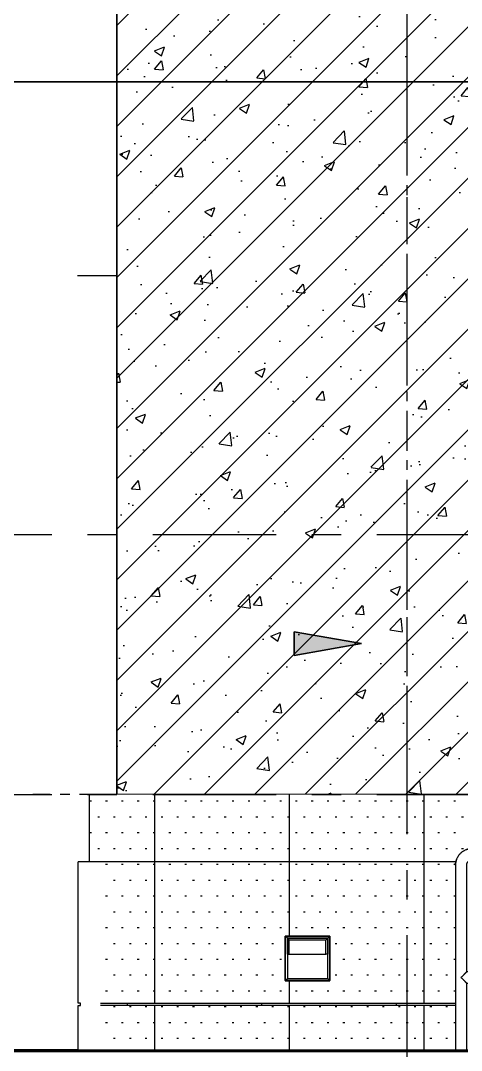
# Model space of a CAD drawing. Header units: millimetres. Extents: x 663313 to 1226001, y 1431724 to 1620898.
# Drawn here: x 842791 to 844757, y 1508805 to 1513395 of the extents above; entities that cross this region are included whole.
import ezdxf
from ezdxf.enums import TextEntityAlignment as Align

# ---------------------------------------------------------------- set-up
doc = ezdxf.new("R2010")
doc.units = ezdxf.units.MM
doc.set_wipeout_variables(frame=1)
for name, pattern in [('CENTER', [50.800000000000004, 31.75, -6.35, 6.35, -6.35]), ('DPA_Grid _ Level 100', [1000, 550, -160, 130, -160]), ('Grid Line', [22.225, 12.7, -3.175000000000001, 3.175000000000001, -3.175000000000001]), ('HIDDEN', [0.375, 0.25, -0.125]), ('TA_GL_000.70000', [1.925, 0.7, -0.175, 0.175, -0.175, 0.7])]:
    doc.linetypes.add(name, pattern=pattern)
doc.layers.add('000 - 0_HIDE_OBJ_FRAMING_DEF_SUB', color=7, linetype='Continuous', plot=False)
for name, color, linetype in [('000 - 0_SYM_DWG_GRIDLINE_MAIN_COLOR_251', 7, 'Continuous'), ('000 - 0_SYM_DWG_GROUND_MAIN_COLOR_40', 7, 'Continuous'), ('000 - 0_SYM_DWG_SLOPE-SYM_TEXT_COLOR_3', 7, 'Continuous'), ('000 - CONCRETE_COL_HATCH_', 7, 'Continuous'), ('000 - CONCRETE_EX_BUILDING_MAIN_COLOR_1', 7, 'Continuous'), ('000 - CONCRETE_EX_BUILDING_SUB_COLOR_251', 7, 'Continuous'), ('000 - CONCRETE_EX_BUILDING_WIPEOUT_', 7, 'Continuous'), ('000 - CONCRETE_PRECAST_MAIN_COLOR_1', 7, 'Continuous'), ('000 - CONCRETE_PRECAST_MAIN_COLOR_3', 7, 'Continuous'), ('000 - CONCRETE_PRECAST_WIPEOUT_', 7, 'Continuous'), ('000 - GRID', 7, 'CENTER')]:
    doc.layers.add(name, color=color, linetype=linetype)
for name, color, linetype, lineweight in [('000 - CONCRETE_EX_BUILDING_CUT_COLOR_40', 7, 'Continuous', 120), ('A-FLOR-E', 7, 'Continuous', 9), ('A-GENM', 7, 'Continuous', 9)]:
    doc.layers.add(name, color=color, linetype=linetype, lineweight=lineweight)
doc.styles.add('Arial', font='arial.ttf')
doc.styles.add('TA', font='', dxfattribs={"height": 4.5})
doc.styles.get('TA').set_extended_font_data('Cordia New')
pattern_1 = [(0, (-38314.85896051279, -101200.0000000001), (35.282, 70.564), [7.823, -62.74100000000001])]
pattern_2 = [(90, (-50009.78196051274, -1.01863406598568e-10), (-600, 3.673940397442059e-14), [])]

# ---------------------------------------------------------------- blocks, each defined once
blk = doc.blocks.new('A$Cc1931124')
at = {"layer": '000 - 0_HIDE_OBJ_FRAMING_DEF_SUB', "color": 7, "linetype": 'Grid Line'}
for p, q in [((3.954280555364448, 10.58080078079342), (3.954280555364448, -2.151425216347207)), ((3.034280555322539, 9.63612488144986), (3.034280555322539, -1.869362701894943))]:
    blk.add_line(p, q, dxfattribs=at)
at = {"layer": '000 - 0_HIDE_OBJ_FRAMING_DEF_SUB', "color": 7, "ltscale": 15}
blk.add_lwpolyline([(2.482848443905596, -1.69551309966505), (15.63102054980095, -1.69551309966505, -0.6377520879435784), (15.64975852402836, -1.744704212295119), (15.61411260033469, -1.780709630577121), (15.78450566204242, -1.610316571314115), (15.74696356209438, -1.648438822245453, 0.6100499591020645), (15.76759771257616, -1.69551309966505), (28.79609611397586, -1.69551309966505)], format="xyb", dxfattribs=at)
at = {"layer": 'A-FLOR-E', "color": 7, "linetype": 'HIDDEN', "ltscale": 20}
for p, q in [((2.834280555369105, 0.4600000001953504), (2.834280555369105, -1.69551309966505)), ((3.236280955374014, 0.4600000001953504), (3.236280955374014, -1.69551309966505))]:
    blk.add_line(p, q, dxfattribs=at)
blk = doc.blocks.new('Railing - 50mm-12514463-ENT 4 ELE-2 sheet')
at = {"layer": '000 - CONCRETE_EX_BUILDING_SUB_COLOR_251', "color": 7}
for p, q in [((-149807.5987598424, 104150.0000000004), (-149807.5987598424, 104500.0000000002)), ((-149807.5987598424, 103650.0000000002), (-149807.5987598424, 104100.0000000004))]:
    blk.add_line(p, q, dxfattribs=at)
blk = doc.blocks.new('Railing - 50mm-22182241-ENT 4 ELE-2 sheet')
at = {"layer": '000 - CONCRETE_EX_BUILDING_SUB_COLOR_251', "color": 7}
for p, q in [((-150307.5987598424, 104091.8749999999), (-150307.5987598424, 104432.9399408114)), ((-150307.5987598424, 103475.0000000002), (-150307.5987598424, 104032.9401233301))]:
    blk.add_line(p, q, dxfattribs=at)
blk = doc.blocks.new('Railing - 50mm-22182239-ENT 4 ELE-2 sheet')
at = {"layer": '000 - CONCRETE_EX_BUILDING_SUB_COLOR_251', "color": 7}
for p, q in [((-150807.5987598425, 103779.3749999998), (-150807.5987598425, 104120.5680638497)), ((-150807.5987598425, 103125.0000000002), (-150807.5987598425, 103720.5682463684)), ((-150757.5987598425, 103136.0781201223), (-150757.5987598425, 103125.0000000002))]:
    blk.add_line(p, q, dxfattribs=at)
blk = doc.blocks.new('Railing - 50mm-22182237-ENT 4 ELE-2 sheet')
at = {"layer": '000 - CONCRETE_EX_BUILDING_SUB_COLOR_251', "color": 7}
for p, q in [((-151307.5987598425, 103466.8749999997), (-151307.5987598425, 103807.9124353308)), ((-151307.5987598425, 102950.0000000002), (-151307.5987598425, 103407.9126179244))]:
    blk.add_line(p, q, dxfattribs=at)
blk = doc.blocks.new('Railing - 50mm-22182235-ENT 4 ELE-2 sheet')
at = {"layer": '000 - CONCRETE_EX_BUILDING_SUB_COLOR_251', "color": 7}
for p, q in [((-151807.5987598424, 103154.3749999997), (-151807.5987598424, 103495.4124353308)), ((-151807.5987598424, 102600.0000000002), (-151807.5987598424, 103095.4126179243))]:
    blk.add_line(p, q, dxfattribs=at)
blk = doc.blocks.new('Railing - 50mm-22182233-ENT 4 ELE-2 sheet')
at = {"layer": '000 - CONCRETE_EX_BUILDING_SUB_COLOR_251', "color": 7}
for p, q in [((-152307.5987598424, 102841.8749999997), (-152307.5987598424, 103182.9124353307)), ((-152307.5987598424, 102250.0000000002), (-152307.5987598424, 102782.9126179243))]:
    blk.add_line(p, q, dxfattribs=at)
blk = doc.blocks.new('Railing - 50mm-22182231-ENT 4 ELE-2 sheet')
at = {"layer": '000 - CONCRETE_EX_BUILDING_SUB_COLOR_251', "color": 7}
for p, q in [((-152807.5987598425, 102529.3749999996), (-152807.5987598425, 102870.4124353306)), ((-152807.5987598425, 101900.0000000002), (-152807.5987598425, 102470.4126179242)), ((-152757.5987598425, 102074.9945501547), (-152757.5987598425, 101900.0000000002))]:
    blk.add_line(p, q, dxfattribs=at)
blk = doc.blocks.new('Railing - 50mm-22182229-ENT 4 ELE-2 sheet')
at = {"layer": '000 - CONCRETE_EX_BUILDING_SUB_COLOR_251', "color": 7}
for p, q in [((-153307.5987598424, 102216.663084494), (-153307.5987598424, 102557.9124353306)), ((-153307.5987598424, 101725.0000000002), (-153307.5987598424, 102157.9126179242)), ((-153295.0987598423, 101725.0000000001), (-153307.5987598424, 101725.0000000001))]:
    blk.add_line(p, q, dxfattribs=at)
blk = doc.blocks.new('Railing - 50mm-22182227-ENT 4 ELE-2 sheet')
at = {"layer": '000 - CONCRETE_EX_BUILDING_SUB_COLOR_251', "color": 7}
for p, q in [((-153807.5987598424, 101904.2912075323), (-153807.5987598424, 102245.4124353305)), ((-153807.5987598424, 101375.0000000002), (-153807.5987598424, 101845.4126179241))]:
    blk.add_line(p, q, dxfattribs=at)
blk = doc.blocks.new('Railing - Post End-12520096-ENT 4 ELE-2 sheet')
at = {"layer": '000 - CONCRETE_EX_BUILDING_SUB_COLOR_251', "color": 7}
for p, q in [((-149660.598759842, 104150.0000000004), (-149660.598759842, 104475.0000000002)), ((-149610.5987598419, 104475.0000000002), (-149610.5987598419, 104150.0000000004)), ((-149660.598759842, 104000.0000000002), (-149660.598759842, 104100.0000000004)), ((-149610.5987598419, 104100.0000000004), (-149610.5987598419, 103650.0000000002)), ((-149685.5987598419, 104000.0000000002), (-149660.598759842, 104000.0000000002)), ((-149685.5987598419, 104000.0000000001), (-149685.5987598419, 103975.0000000001)), ((-149685.5987598419, 103975.0000000001), (-149685.5987598419, 103950.0000000001)), ((-149660.598759842, 103950.0000000002), (-149685.5987598419, 103950.0000000002)), ((-149660.598759842, 103650.0000000002), (-149660.598759842, 103950.0000000002))]:
    blk.add_line(p, q, dxfattribs=at)
at = {"layer": '000 - CONCRETE_EX_BUILDING_SUB_COLOR_251', "color": 7, "flags": 128}
for points in [[(-149660.598759842, 104475.0000000002), (-149660.6187571754, 104475.9997333549), (-149660.6787171844, 104476.9978673494), (-149660.7785439456, 104477.9928051824), (-149660.9180777576, 104478.9829551656), (-149661.0970953959, 104479.9667332701), (-149661.3153104706, 104480.9425656609), (-149661.5723738842, 104481.9088912143), (-149661.8678743899, 104482.8641640156), (-149662.20133925, 104483.8068558321), (-149662.5722349919, 104484.7354585579), (-149662.9799682614, 104485.6484866268), (-149663.4238867725, 104486.5444793887), (-149663.90328035, 104487.4220034463), (-149664.4173820666, 104488.2796549482), (-149664.9653694693, 104489.1160618351), (-149665.5463658948, 104489.9298860343), (-149666.1594418732, 104490.7198256007), (-149666.8036166134, 104491.4846167995), (-149667.4778595734, 104492.223036128), (-149668.1810921083, 104492.9339022727), (-149668.912189196, 104493.6160779995), (-149669.669981237, 104494.2684719727), (-149670.4532559259, 104494.8900405011), (-149671.2607601901, 104495.4797892077), (-149672.0912021953, 104496.0367746204), (-149672.9432534111, 104496.5601056813), (-149673.8155507376, 104497.0489451723), (-149674.706698685, 104497.5025110546), (-149675.6152716067, 104497.9200777195), (-149676.5398159801, 104498.3009771494), (-149677.478852731, 104498.6445999864), (-149678.4308796011, 104498.9503965074), (-149679.3943735507, 104499.2178775031), (-149680.3677931947, 104499.4466150611), (-149681.3495812695, 104499.6362432499), (-149682.3381671235, 104499.786458705), (-149683.3319692303, 104499.8970211136), (-149684.3293977186, 104499.9677535996), (-149685.3288569155, 104499.9985430059), (-149685.5987598419, 104500.0000000002)], [(-149614.6649598833, 104499.3597213331), (-149613.7475703203, 104496.5036407226), (-149612.9451273331, 104493.6131588741), (-149612.2589146594, 104490.6928999421), (-149611.6900300928, 104487.7475357177), (-149611.2393837276, 104484.7817781556), (-149610.9076965016, 104481.800371835), (-149610.6954990438, 104478.8080863702), (-149610.6031308247, 104475.8097087796), (-149610.5987598419, 104475.0000000002)]]:
    blk.add_lwpolyline(points, dxfattribs=at)
at = {"layer": '000 - CONCRETE_EX_BUILDING_SUB_COLOR_251', "color": 7}
for points, knots in [([(-149635.5987598419, 103975.0000000001), (-149637.1931754085, 103976.6153703018), (-149640.4189749484, 103979.8098629995), (-149644.3532657794, 103983.7567808125), (-149647.0256519063, 103986.4254051142), (-149648.5132684057, 103987.9227232132), (-149649.614689249, 103989.0153586364), (-149650.6927257337, 103990.0880343252), (-149651.740240623, 103991.1445715867), (-149652.7583092462, 103992.1702679814), (-149653.7462888976, 103993.1469743729), (-149654.6961118467, 103994.0888521591), (-149655.5985846834, 103995.0026294565), (-149656.4507588006, 103995.8646631382), (-149657.2467009067, 103996.6479692568), (-149657.9808351792, 103997.3692983898), (-149658.6424776824, 103998.0408953567), (-149659.2213601533, 103998.6306440584), (-149659.7082758387, 103999.1119615951), (-149660.0970791698, 103999.4804931875), (-149660.4778495416, 103999.8484228578), (-149660.598759842, 103999.9779179994), (-149660.5987598419, 104000.0000000001)], [0, 0, 0, 0, 0.1428571428571428, 0.2857142857142857, 0.3571428571428571, 0.3928571428571428, 0.4285714285714285, 0.4642857142857143, 0.5, 0.5357142857142857, 0.5714285714285714, 0.6071428571428571, 0.6428571428571428, 0.6785714285714286, 0.7142857142857143, 0.75, 0.7857142857142857, 0.8214285714285714, 0.8571428571428571, 0.8928571428571428, 0.9285714285714286, 1, 1, 1, 1]), ([(-149660.5987598419, 103950.0000000001), (-149660.598759842, 103950.0220820008), (-149660.4778495417, 103950.1515771425), (-149660.0970791697, 103950.5195068123), (-149659.7082758391, 103950.8880384061), (-149659.2213601514, 103951.3693559375), (-149658.6424776894, 103951.9591046593), (-149657.9808351529, 103952.6307015509), (-149657.246701005, 103953.3520309651), (-149656.4507584337, 103954.1353360343), (-149655.5985860528, 103954.9973736323), (-149654.6961067361, 103955.9111363139), (-149653.7463079707, 103956.8530686471), (-149652.7582380647, 103957.8295714663), (-149651.4012623463, 103959.1981796492), (-149649.9822062606, 103960.6212792856), (-149648.513199025, 103962.0771202963), (-149647.0256914597, 103963.5746841002), (-149644.3532372489, 103966.2431548363), (-149640.418985323, 103970.1901604011), (-149637.1931754085, 103973.3846296983), (-149635.5987598419, 103975.0000000001)], [0, 0, 0, 0, 0.07142857142857142, 0.1071428571428571, 0.1428571428571428, 0.1785714285714285, 0.2142857142857143, 0.25, 0.2857142857142857, 0.3214285714285714, 0.3571428571428571, 0.3928571428571428, 0.4285714285714285, 0.4642857142857143, 0.5, 0.5714285714285714, 0.6071428571428571, 0.6428571428571428, 0.7142857142857143, 0.8571428571428571, 1, 1, 1, 1])]:
    blk.add_open_spline(points, degree=3, knots=knots, dxfattribs=at)
blk = doc.blocks.new('Railing - Post Start-12520094-ENT 4 ELE-2 sheet')
at = {"layer": '000 - CONCRETE_EX_BUILDING_SUB_COLOR_251', "color": 7, "flags": 128}
blk.add_lwpolyline([(-154454.5987598428, 102025.0000000002), (-154454.5387678424, 102027.9992000642), (-154454.3588878156, 102030.9936020479), (-154454.0594075318, 102033.9784155469), (-154453.6408060961, 102036.9488654962), (-154453.1037531809, 102039.9001998098), (-154452.4491079567, 102042.8276969822), (-154451.6779177162, 102045.7266736425), (-154450.791416199, 102048.5924920464), (-154449.7910216187, 102051.4205674958), (-154448.6783343931, 102054.2063756733), (-154447.4551345844, 102056.9454598801), (-154446.1233790514, 102059.6334381658), (-154444.6851983187, 102062.2660103385), (-154443.1428931689, 102064.8389648442), (-154441.4989309611, 102067.3481855048), (-154439.7559416841, 102069.7896581024), (-154437.9167137492, 102072.1594768016), (-154435.9841895284, 102074.453850398), (-154433.9614606484, 102076.6691083835), (-154431.8517630439, 102078.8017068177), (-154429.6584717809, 102080.848233998), (-154427.3850956578, 102082.8054159176), (-154425.0352715911, 102084.6701215029), (-154422.6127587982, 102086.4393676228), (-154420.1214327829, 102088.1103238608), (-154417.5652791353, 102089.6803170434), (-154414.9483871559, 102091.1468355166), (-154412.2749433136, 102092.5075331634), (-154409.5492245484, 102093.7602331581), (-154406.7755914285, 102094.9029314477), (-154403.9584811757, 102095.9337999589), (-154401.1024005652, 102096.8511895219), (-154398.2119187168, 102097.6536325091), (-154395.2916597847, 102098.3398451828), (-154392.3462955603, 102098.9087297493), (-154389.3805379982, 102099.3593761146), (-154386.3991316777, 102099.6910633405), (-154383.4068462129, 102099.9032607984), (-154380.4084686222, 102099.9956290174)], dxfattribs=at)
blk = doc.blocks.new('Railing - Railing-15265305-ENT 4 ELE-2 sheet')
at = {"color": 7}
for name, p in [('Railing - 50mm-12514463-ENT 4 ELE-2 sheet', (0, 0)), ('Railing - Post End-12520096-ENT 4 ELE-2 sheet', (0, 0)), ('Railing - 50mm-22182241-ENT 4 ELE-2 sheet', (0, 0)), ('Railing - 50mm-22182239-ENT 4 ELE-2 sheet', (0, 0)), ('Railing - 50mm-22182237-ENT 4 ELE-2 sheet', (0, 0)), ('Railing - 50mm-22182235-ENT 4 ELE-2 sheet', (0, 0)), ('Railing - 50mm-22182233-ENT 4 ELE-2 sheet', (0, 0)), ('Railing - 50mm-22182231-ENT 4 ELE-2 sheet', (0, 0)), ('Railing - 50mm-22182229-ENT 4 ELE-2 sheet', (0, 0)), ('Railing - 50mm-22182227-ENT 4 ELE-2 sheet', (0, 0)), ('Railing - Post Start-12520094-ENT 4 ELE-2 sheet', (0, 0)), ('Railing - 50mm-12514463-ENT 4 ELE-2 sheet', (-4499.999999999774, -2450.000000000067))]:
    blk.add_blockref(name, p, dxfattribs=at)
blk = doc.blocks.new('Railing - Post Start-V70-ENT 4 ELE-2 sheet')
at = {"layer": '000 - CONCRETE_EX_BUILDING_SUB_COLOR_251', "color": 7}
for p, q in [((-154379.598759841, 102100.0000000001), (-154379.598759841, 102050.0000000001)), ((-154454.598759841, 102025.0000000002), (-154454.598759841, 101200.0000000002)), ((-154404.5987598411, 101550.0000000002), (-154404.5987598411, 102025.0000000002)), ((-154379.5992219162, 101550.0000000002), (-154404.5992219162, 101550.0000000002)), ((-154379.598759841, 101550.0000000001), (-154379.598759841, 101525.0000000001)), ((-154404.5992219162, 101500.0000000002), (-154379.5992219162, 101500.0000000002)), ((-154404.5987598411, 101200.0000000002), (-154404.5987598411, 101500.0000000002)), ((-154379.598759841, 101525.0000000001), (-154379.598759841, 101500.0000000001))]:
    blk.add_line(p, q, dxfattribs=at)
at = {"layer": '000 - CONCRETE_EX_BUILDING_SUB_COLOR_251', "color": 7, "flags": 128}
for points in [[(-154379.5992183029, 102100.0000000002), (-154382.5984183669, 102099.9400079992), (-154385.5928203505, 102099.7601279717), (-154388.5776338495, 102099.4606476875), (-154391.5480837988, 102099.042046251), (-154394.4994181122, 102098.5049933353), (-154397.4269152845, 102097.8503481105), (-154400.3258919446, 102097.0791578692), (-154403.1917103483, 102096.1926563515), (-154406.0197857974, 102095.1922617705), (-154408.8055939746, 102094.0795745443), (-154411.5446781812, 102092.8563747349), (-154414.2326564665, 102091.5246192012), (-154416.8652286388, 102090.086438468), (-154419.4381831442, 102088.5441333176), (-154421.9474038043, 102086.9001711092), (-154424.3888764014, 102085.1571818318), (-154426.7586951001, 102083.3179538962), (-154429.053068696, 102081.385429675), (-154431.268326681, 102079.3627007945), (-154433.4009251145, 102077.2530031895), (-154435.4474522943, 102075.0597119261), (-154437.4046342132, 102072.7863358025), (-154439.2693397979, 102070.4365117355), (-154441.0385859171, 102068.0139989423), (-154442.7095421545, 102065.5226729267), (-154444.2795353364, 102062.9665192788), (-154445.7460538089, 102060.3496272991), (-154447.106751455, 102057.6761834566), (-154448.359451449, 102054.9504646912), (-154449.502149738, 102052.1768315713), (-154450.5330182485, 102049.3597213184), (-154451.4504078108, 102046.5036407078), (-154452.2528507972, 102043.6131588593), (-154452.9390634704, 102040.6928999272), (-154453.5079480362, 102037.7475357029), (-154453.9585944008, 102034.7817781408), (-154454.2902816261, 102031.8003718204), (-154454.5024790834, 102028.8080863557), (-154454.5948473018, 102025.8097087652), (-154454.5992182844, 102025.0000000002)], [(-154404.5992182844, 102025.0000000002), (-154404.579220951, 102025.999733355), (-154404.519260942, 102026.9978673497), (-154404.4194341807, 102027.9928051829), (-154404.2799003686, 102028.9829551662), (-154404.1008827302, 102029.9667332709), (-154403.8826676553, 102030.9425656618), (-154403.6256042417, 102031.9088912154), (-154403.3301037359, 102032.8641640168), (-154402.9966388756, 102033.8068558333), (-154402.6257431337, 102034.7354585593), (-154402.2180098638, 102035.6484866283), (-154401.7740913527, 102036.5444793902), (-154401.294697775, 102037.4220034478), (-154400.7805960581, 102038.2796549498), (-154400.2326086554, 102039.1160618367), (-154399.6516122295, 102039.9298860359), (-154399.038536251, 102040.7198256022), (-154398.3943615106, 102041.484616801), (-154397.7201185504, 102042.2230361295), (-154397.0168860154, 102042.9339022741), (-154396.2857889275, 102043.6160780009), (-154395.5279968862, 102044.268471974), (-154394.7447221972, 102044.8900405023), (-154393.9372179328, 102045.4797892089), (-154393.1067759276, 102046.0367746214), (-154392.2547247116, 102046.5601056822), (-154391.382427385, 102047.0489451731), (-154390.4912794374, 102047.5025110553), (-154389.5827065157, 102047.9200777201), (-154388.6581621423, 102048.3009771499), (-154387.7191253913, 102048.6445999868), (-154386.7670985212, 102048.9503965077), (-154385.8036045716, 102049.2178775034), (-154384.8301849275, 102049.4466150613), (-154383.8483968528, 102049.63624325), (-154382.8598109987, 102049.7864587051), (-154381.8660088918, 102049.8970211137), (-154380.8685804036, 102049.9677535996), (-154379.8691212067, 102049.9985430059), (-154379.5992182802, 102050.0000000002)]]:
    blk.add_lwpolyline(points, dxfattribs=at)
at = {"layer": '000 - CONCRETE_EX_BUILDING_SUB_COLOR_251', "color": 7}
for points, knots in [([(-154429.598759841, 101525.0000000001), (-154428.0043442745, 101526.6153703018), (-154424.7785447346, 101529.8098629995), (-154420.8442539037, 101533.7567808125), (-154418.1718677767, 101536.4254051142), (-154416.6842512774, 101537.9227232132), (-154415.582830434, 101539.0153586364), (-154414.5047939493, 101540.0880343252), (-154413.4572790599, 101541.1445715867), (-154412.4392104368, 101542.1702679814), (-154411.4512307854, 101543.1469743729), (-154410.5014078362, 101544.0888521591), (-154409.5989349996, 101545.0026294565), (-154408.7467608823, 101545.8646631382), (-154407.9508187763, 101546.6479692568), (-154407.2166845037, 101547.3692983898), (-154406.5550420006, 101548.0408953568), (-154405.9761595297, 101548.6306440584), (-154405.4892438443, 101549.1119615951), (-154405.1004405132, 101549.4804931875), (-154404.7196701413, 101549.8484228578), (-154404.5987598411, 101549.9779179994), (-154404.5987598411, 101550.0000000001)], [0, 0, 0, 0, 0.1428571428571428, 0.2857142857142857, 0.3571428571428571, 0.3928571428571428, 0.4285714285714285, 0.4642857142857143, 0.5, 0.5357142857142857, 0.5714285714285714, 0.6071428571428571, 0.6428571428571428, 0.6785714285714286, 0.7142857142857143, 0.75, 0.7857142857142857, 0.8214285714285714, 0.8571428571428571, 0.8928571428571428, 0.9285714285714286, 1, 1, 1, 1]), ([(-154404.5987598411, 101500.0000000001), (-154404.5987598411, 101500.0220820008), (-154404.7196701413, 101500.1515771425), (-154405.1004405133, 101500.5195068123), (-154405.4892438438, 101500.8880384061), (-154405.9761595316, 101501.3693559375), (-154406.5550419934, 101501.9591046593), (-154407.2166845301, 101502.6307015509), (-154407.9508186779, 101503.3520309651), (-154408.7467612493, 101504.1353360343), (-154409.5989336302, 101504.9973736323), (-154410.5014129468, 101505.9111363139), (-154411.4512117123, 101506.8530686471), (-154412.4392816183, 101507.8295714663), (-154413.7962573366, 101509.1981796492), (-154415.2153134223, 101510.6212792856), (-154416.6843206579, 101512.0771202962), (-154418.1718282232, 101513.5746841002), (-154420.8442824339, 101516.2431548363), (-154424.7785343599, 101520.1901604011), (-154428.0043442745, 101523.3846296983), (-154429.598759841, 101525.0000000001)], [0, 0, 0, 0, 0.07142857142857142, 0.1071428571428571, 0.1428571428571428, 0.1785714285714285, 0.2142857142857143, 0.25, 0.2857142857142857, 0.3214285714285714, 0.3571428571428571, 0.3928571428571428, 0.4285714285714285, 0.4642857142857143, 0.5, 0.5714285714285714, 0.6071428571428571, 0.6428571428571428, 0.7142857142857143, 0.8571428571428571, 1, 1, 1, 1])]:
    blk.add_open_spline(points, degree=3, knots=knots, dxfattribs=at)
blk = doc.blocks.new('Railing - Railing-15265332-ENT 4 ELE-2 sheet')
at = {"color": 7}
blk.add_blockref('Railing - Post Start-V70-ENT 4 ELE-2 sheet', (0, 0), dxfattribs=at)
blk = doc.blocks.new('DPA_LIGHTING_WALL MOUNT_WLL711_A - PASITO_Asymmetrical 150_x90_-23669882-ENT 4 ELE-2 sheet')
at = {"layer": '000 - CONCRETE_EX_BUILDING_MAIN_COLOR_1', "color": 7}
for p, q in [((-124809.447084837, 101700.0000000001), (-125009.447084837, 101700.0000000001)), ((-125009.447084837, 101700.0000000001), (-125009.447084837, 101500.0000000001)), ((-125008.4470848359, 101501.0000000001), (-125008.4470848359, 101699.0000000001)), ((-124999.4470848356, 101690.0000000001), (-125008.4470848359, 101699.0000000001)), ((-125008.4470848359, 101699.0000000001), (-124810.4470848359, 101699.0000000001)), ((-124999.4470848356, 101690.0000000001), (-124999.4470848356, 101510.0000000001)), ((-124819.4470848356, 101690.0000000001), (-124999.4470848356, 101690.0000000001)), ((-124999.4470848356, 101690.0000000001), (-124819.4470848356, 101690.0000000001)), ((-124999.4470848356, 101690.0000000001), (-124992.2943837157, 101681.0205778178)), ((-124999.4470848356, 101619.474784408), (-124999.4470848356, 101690.0000000001)), ((-124827.2943837157, 101681.0205778178), (-124992.2943837157, 101681.0205778178)), ((-124992.2943837157, 101681.0205778178), (-124992.2943837157, 101619.4383100084)), ((-124827.2943837157, 101681.0205778178), (-124819.4470848356, 101690.0000000001)), ((-124827.2943837157, 101619.4383100084), (-124827.2943837157, 101681.0205778178)), ((-124810.4470848359, 101699.0000000001), (-124819.4470848356, 101690.0000000001)), ((-124819.4470848356, 101510.0000000001), (-124819.4470848356, 101690.0000000001)), ((-124819.4470848356, 101690.0000000001), (-124819.4470848356, 101619.474784408)), ((-124810.4470848359, 101699.0000000001), (-124810.4470848359, 101501.0000000001)), ((-124809.447084837, 101500.0000000001), (-124809.447084837, 101700.0000000001)), ((-124999.4470848356, 101619.474784408), (-124992.2943837157, 101619.4383100084)), ((-124992.2943837157, 101619.4383100084), (-124827.2943837157, 101619.4383100084)), ((-124819.4470848356, 101619.474784408), (-124827.2943837157, 101619.4383100084)), ((-125009.447084837, 101500.0000000001), (-124809.447084837, 101500.0000000001)), ((-125008.4470848359, 101501.0000000001), (-124999.4470848356, 101510.0000000001)), ((-124810.4470848359, 101501.0000000001), (-125008.4470848359, 101501.0000000001)), ((-124999.4470848356, 101510.0000000001), (-124819.4470848356, 101510.0000000001)), ((-124810.4470848359, 101501.0000000001), (-124819.4470848356, 101510.0000000001))]:
    blk.add_line(p, q, dxfattribs=at)
blk = doc.blocks.new('A$Cc320a9d8')
at = {"layer": '000 - 0_HIDE_OBJ_FRAMING_DEF_SUB', "lineweight": 35}
blk.add_hatch(color=7, dxfattribs=at).paths.add_polyline_path([(-48918.87704899651, 1813.39036803889), (-49218.87703311071, 1866.288459450341), (-49218.87703311071, 1760.492276627454)])
at = {"layer": '000 - 0_HIDE_OBJ_FRAMING_DEF_SUB', "color": 7, "lineweight": 35}
for p, q in [((-46884.57573543489, 4316.900136159165), (-54461.2656486067, 4316.900136159165)), ((-48918.87704899651, 1813.39036803889), (-49218.87703311071, 1866.288459450341)), ((-49218.87703311071, 1866.288459450341), (-49218.87703311071, 1760.492276627454)), ((-49218.87703311071, 1760.492276627454), (-48918.87704899651, 1813.39036803889))]:
    blk.add_line(p, q, dxfattribs=at)
at = {"layer": '000 - 0_HIDE_OBJ_FRAMING_DEF_SUB', "color": 7, "linetype": 'DPA_Grid _ Level 100'}
blk.add_line((-52850.23139427649, 2300), (0, 2300), dxfattribs=at)
at = {"color": 7}
blk.add_wipeout([(-47059.782256571576, 700), (-46761.78225657088, 700), (-46779.78225657111, 875), (-46481.78225657112, 875), (-46499.78225657111, 1050.0000000000182), (-46201.78225657181, 1050.0000000000182), (-46211.03939942895, 1140), (-50132.56122814561, 1140), (-50132.56122814561, 840.0000000000036), (-50182.78632172267, 840.0000000000036), (-50182.78632172267, 210.00000000001455), (-50172.78632172267, 210.00000000001455), (-50172.78632172267, 200.00000000001455), (-50182.78632172267, 200.00000000001455), (-50182.78632172267, 0), (-47881.98797085589, 1.9999999999381544), (-47899.782256569946, 174.99999999999636), (-47601.78225657088, 174.99999999999636), (-47619.78225657088, 350.0000000000182), (-47321.78225657111, 350.0000000000182), (-47339.78225657111, 525.0000000000036), (-47041.78225657158, 525.0000000000036)], dxfattribs=at).dxf.layer = '000 - CONCRETE_EX_BUILDING_WIPEOUT_'
at = {"layer": '000 - CONCRETE_EX_BUILDING_MAIN_COLOR_1'}
h = blk.add_hatch(dxfattribs=at)
h.set_pattern_fill('FP_24', style=0, pattern_type=2)
h.set_pattern_definition(pattern_1)
h.paths.add_polyline_path([(-50132.56108868378, 840.000000000131), (-50082.56122813723, 840.000000000131), (-50082.56122813723, 1140.000000000131), (-50132.56122814561, 1140.000000000131), (-50132.56108736293, 840.0041503907414)])
h = blk.add_hatch(dxfattribs=at)
h.set_pattern_fill('FP_24', style=0, pattern_type=2)
h.set_pattern_definition(pattern_1)
h.paths.add_polyline_path([(-50082.56122813723, 840.000000000131), (-48496.9881582954, 840.000000000131), (-48494.21268529212, 853.7012574360415), (-48475.15837504319, 880.3785800508631), (-48464.38468176639, 887.9332018953282), (-48448.05122626503, 895.4724937100837), (-48424.92142820428, 900.0000000001164), (-48178.96084298822, 900.6003657599649), (-47795.92142820405, 1140.000000000131), (-50082.56122813723, 1140.000000000131), (-50082.56122813723, 916.4527836067282)])
h.paths.add_polyline_path([(-48390.61743005901, 840.000000000131), (-48352.92172035505, 840.000000000131), (-48352.92172035505, 850.0000000001601), (-48424.92142820428, 850.0000000001601), (-48437.42172035389, 846.6506350947311), (-48443.58962769248, 840.000000000131), (-48424.92142820428, 840.000000000131)])
h.paths.add_polyline_path([(-48254.93044010689, 840.000000000131), (-47852.46102320938, 840.000000000131), (-47852.92172035505, 1045.412435330451), (-48167.681633631, 850.0000000001601), (-48254.93044010689, 850.0000000001601)])
h.paths.add_polyline_path([(-46792.32141587604, 840.000000000131), (-46779.92172035458, 840.000000000131), (-46779.78225657088, 849.0000000001164), (-46779.92172035458, 850.0000000001164), (-46779.93044010689, 874.9945501545881), (-46803.02767422423, 874.9945501545881), (-46801.88993254001, 840.000000000131), (-46792.43044010689, 840.000000000131)])
h.paths.add_polyline_path([(-47755.36227957578, 840.000000000131), (-47635.92172035389, 840.000000000131), (-47352.56606546859, 1017.097284303629), (-47352.92172035505, 1140.000000000131), (-47701.58161688363, 1140.000000000131), (-47755.53519654926, 1106.279012709099), (-47755.4119266877, 916.4527836067282)])
h.paths.add_polyline_path([(-46852.83438435663, 840.000000000131), (-46852.92172035528, 1140.000000000131), (-47061.58190903347, 1140.000000000131), (-47255.26416737074, 1018.948588539439), (-47254.93044010689, 840.000000000131), (-46852.92172035528, 840.000000000131)])
h.paths.add_polyline_path([(-47352.69405949861, 840.000000000131), (-47352.92172035505, 957.9126179240702), (-47541.58190903347, 840.000000000131), (-47352.92172035505, 840.000000000131)])
h.paths.add_polyline_path([(-46481.92172035458, 875.0000000001164), (-46481.78225657111, 875.0000000001164), (-46486.7820915021, 916.4527836067282), (-46499.92172035458, 1015.000000000131), (-46499.78225657111, 1024.000000000146), (-46499.92172035458, 1025.000000000102), (-46499.78225657111, 1050.000000000131), (-46352.92172035528, 1050.000000000131), (-46352.92172035528, 1140.000000000131), (-46755.11702715931, 1140.000000000131), (-46754.92172035458, 875.0000000001164), (-46499.78225657111, 875.0000000001164)])
h.paths.add_polyline_path([(-46201.92172035528, 1050.000000000131), (-46201.78225657181, 1050.000000000131), (-46208.13317423174, 1101.585904073669), (-46213.25505368877, 1140.000000000131), (-46254.98533031973, 1140.000000000131), (-46254.93044010689, 1050.000000000131), (-46208.13317423174, 1050.000000000131)])
h.paths.add_polyline_path([(-47255.30398740293, 1077.886083094592), (-47155.92172035412, 1140.000000000131), (-47255.34595352644, 1140.000000000131), (-47255.30449618469, 1078.63912924382)])
h = blk.add_hatch(dxfattribs=at)
h.set_pattern_fill('FP_39', style=0, pattern_type=2)
h.set_pattern_definition(pattern_2)
h.paths.add_polyline_path([(-50082.56122813723, 840.000000000131), (-48496.9881582954, 840.000000000131), (-48494.21268529212, 853.7012574360415), (-48475.15837504319, 880.3785800508631), (-48464.38468176639, 887.9332018953282), (-48448.05122626503, 895.4724937100837), (-48424.92142820428, 900.0000000001164), (-48178.96084298822, 900.6003657599649), (-47795.92142820405, 1140.000000000131), (-50082.56122813723, 1140.000000000131), (-50082.56122813723, 916.4527836067282)])
h.paths.add_polyline_path([(-48390.61743005901, 840.000000000131), (-48352.92172035505, 840.000000000131), (-48352.92172035505, 850.0000000001601), (-48424.92142820428, 850.0000000001601), (-48437.42172035389, 846.6506350947311), (-48443.58962769248, 840.000000000131), (-48424.92142820428, 840.000000000131)])
h.paths.add_polyline_path([(-48254.93044010689, 840.000000000131), (-47852.46102320938, 840.000000000131), (-47852.92172035505, 1045.412435330451), (-48167.681633631, 850.0000000001601), (-48254.93044010689, 850.0000000001601)])
h.paths.add_polyline_path([(-46792.32141587604, 840.000000000131), (-46779.92172035458, 840.000000000131), (-46779.78225657088, 849.0000000001164), (-46779.92172035458, 850.0000000001164), (-46779.93044010689, 874.9945501545881), (-46803.02767422423, 874.9945501545881), (-46801.88993254001, 840.000000000131), (-46792.43044010689, 840.000000000131)])
h.paths.add_polyline_path([(-47755.36227957578, 840.000000000131), (-47635.92172035389, 840.000000000131), (-47352.56606546859, 1017.097284303629), (-47352.92172035505, 1140.000000000131), (-47701.58161688363, 1140.000000000131), (-47755.53519654926, 1106.279012709099), (-47755.4119266877, 916.4527836067282)])
h.paths.add_polyline_path([(-46852.83438435663, 840.000000000131), (-46852.92172035528, 1140.000000000131), (-47061.58190903347, 1140.000000000131), (-47255.26416737074, 1018.948588539439), (-47254.93044010689, 840.000000000131), (-46852.92172035528, 840.000000000131)])
h.paths.add_polyline_path([(-47352.69405949861, 840.000000000131), (-47352.92172035505, 957.9126179240702), (-47541.58190903347, 840.000000000131), (-47352.92172035505, 840.000000000131)])
h.paths.add_polyline_path([(-46481.92172035458, 875.0000000001164), (-46481.78225657111, 875.0000000001164), (-46486.7820915021, 916.4527836067282), (-46499.92172035458, 1015.000000000131), (-46499.78225657111, 1024.000000000146), (-46499.92172035458, 1025.000000000102), (-46499.78225657111, 1050.000000000131), (-46352.92172035528, 1050.000000000131), (-46352.92172035528, 1140.000000000131), (-46755.11702715931, 1140.000000000131), (-46754.92172035458, 875.0000000001164), (-46499.78225657111, 875.0000000001164)])
h.paths.add_polyline_path([(-46201.92172035528, 1050.000000000131), (-46201.78225657181, 1050.000000000131), (-46208.13317423174, 1101.585904073669), (-46213.25505368877, 1140.000000000131), (-46254.98533031973, 1140.000000000131), (-46254.93044010689, 1050.000000000131), (-46208.13317423174, 1050.000000000131)])
h.paths.add_polyline_path([(-47255.30398740293, 1077.886083094592), (-47155.92172035412, 1140.000000000131), (-47255.34595352644, 1140.000000000131), (-47255.30449618469, 1078.63912924382)])
h = blk.add_hatch(dxfattribs=at)
h.set_pattern_fill('FP_24', style=0, pattern_type=2)
h.set_pattern_definition(pattern_1)
h.paths.add_polyline_path([(-48964.95539211901, 1.309672370553017e-10), (-48499.92172035389, 1.309672370553017e-10), (-48499.92172035389, 200.000000000131), (-50082.78632172267, 200.000000000131), (-50082.78632172267, 1.309672370553017e-10), (-49424.42576176673, 1.309672370553017e-10)])
h.paths.add_polyline_path([(-48254.93044010689, 1.309672370553017e-10), (-47881.78225656995, 1.309672370553017e-10), (-47883.56156629953, 17.29884459378081), (-47899.92172035389, 140.0000000001164), (-47899.78225656995, 149.000000000131), (-47899.92172035389, 150.0000000001019), (-47899.78225656995, 175.0000000001164), (-47852.92172035528, 175.0000000001164), (-47852.92172035528, 200.000000000131), (-48254.93044010689, 200.000000000131), (-48254.93044010689, 56.9159063421248)])
h.paths.add_polyline_path([(-48352.92172035528, 1.309672370553017e-10), (-48352.92172035528, 200.000000000131), (-48449.92172035365, 200.000000000131), (-48449.92172035365, 1.309672370553017e-10), (-48390.61743005924, 1.309672370553017e-10)])
h.paths.add_polyline_path([(-47601.92172035458, 175.0000000001164), (-47601.78225657088, 175.0000000001164), (-47604.58838702133, 200.000000000131), (-47754.94667467335, 200.000000000131), (-47754.93044010689, 175.0000000001164), (-47619.78225657064, 175.0000000001164)])
h.paths.add_polyline_path([(-50082.78632172267, 210.000000000131), (-48499.92172035389, 210.000000000131), (-48499.06542097544, 829.3049076816969), (-48497.067202823, 840.000000000131), (-50082.78632172267, 840.000000000131), (-50082.78632172267, 592.0800923325296)])
h.paths.add_polyline_path([(-47754.95316849998, 210.000000000131), (-47605.92172035435, 210.000000000131), (-47619.92172035435, 315.0000000001164), (-47619.78225657064, 324.0000000001455), (-47619.92172035435, 325.0000000001164), (-47619.78225657064, 350.000000000131), (-47321.78225657111, 350.000000000131), (-47323.56156630185, 367.2988446047966), (-47339.92172035458, 490.0000000001019), (-47338.76881383313, 499.0000000001164), (-47339.92172035458, 500.0000000001164), (-47340.42172035528, 525.0000000001455), (-47352.92172035505, 525.0000000001455), (-47352.92172035505, 840.000000000131), (-47541.58190903347, 840.000000000131), (-47755.27554898546, 706.4414750300493), (-47754.99064268568, 267.707401058331)])
h.paths.add_polyline_path([(-47852.92172035528, 210.000000000131), (-47852.89747313689, 210.000000000131), (-47852.92172035528, 645.4126179240266), (-48167.68192578061, 450.0000000001455), (-48254.93044010689, 450.0000000001455), (-48254.93044010689, 210.000000000131), (-47931.14706041128, 210.000000000131)])
h.paths.add_polyline_path([(-48352.92172035528, 210.000000000131), (-48352.92172035528, 450.0000000001455), (-48424.92172035389, 450.8518543427635), (-48424.92172035389, 500.000000000131), (-48352.92172035528, 500.000000000131), (-48352.92172035528, 840.000000000131), (-48444.0723554485, 840.000000000131), (-48447.14587100921, 835.3596107881895), (-48449.92172035365, 825.0000000000873), (-48449.92172035365, 350.0000000019354), (-48424.92172035365, 349.0931639377959), (-48424.92172035389, 300.0000000001164), (-48449.92172035365, 300.0000000001164), (-48449.92172035365, 210.000000000131), (-48390.61743005924, 210.000000000131)])
h.paths.add_polyline_path([(-49059.76597993262, 309.8474310880119), (-49259.76597993239, 309.8474310880119), (-49259.76597993239, 509.8474310880265), (-49059.76597993262, 509.8474310880265)])
h.paths.add_polyline_path([(-48179.92172035389, 500.0000000001746), (-47852.55482231802, 704.6043112725456), (-47852.92172035528, 840.000000000131), (-48254.93044010689, 840.000000000131), (-48254.93044010689, 500.0000000001892)])
h.paths.add_polyline_path([(-47254.93044010689, 525.0000000001164), (-47041.78225657158, 525.0000000001164), (-47043.56156630162, 542.2988445976371), (-47059.92172035528, 665.0000000001164), (-47059.78225657181, 674.000000000131), (-47059.92172035528, 675.0000000001164), (-47059.78225657181, 700.0000000001164), (-46852.92172035528, 700.0000000001164), (-46852.92172035528, 840.000000000131), (-47255.14326405362, 840.000000000131), (-47254.95586578851, 562.6324650377501)])
h.paths.add_polyline_path([(-46779.92172035458, 700.0000000001164), (-46761.78225657088, 700.0000000001164), (-46768.49057875061, 754.2664379696362), (-46779.92172035458, 840.000000000131), (-46803.00648609037, 840.000000000131), (-46802.92172035528, 700.0000000001164), (-46782.47113629174, 700.0000000001164)])
h.paths.add_polyline_path([(-47755.31382260006, 765.3799360963167), (-47635.92172035389, 840.000000000131), (-47755.36227957578, 840.000000000131)])
h = blk.add_hatch(dxfattribs=at)
h.set_pattern_fill('FP_39', style=0, pattern_type=2)
h.set_pattern_definition(pattern_2)
h.paths.add_polyline_path([(-48964.95539211901, 1.309672370553017e-10), (-48499.92172035389, 1.309672370553017e-10), (-48499.92172035389, 200.000000000131), (-50082.78632172267, 200.000000000131), (-50082.78632172267, 1.309672370553017e-10), (-49424.42576176673, 1.309672370553017e-10)])
h.paths.add_polyline_path([(-48254.93044010689, 1.309672370553017e-10), (-47881.78225656995, 1.309672370553017e-10), (-47883.56156629953, 17.29884459378081), (-47899.92172035389, 140.0000000001164), (-47899.78225656995, 149.000000000131), (-47899.92172035389, 150.0000000001019), (-47899.78225656995, 175.0000000001164), (-47852.92172035528, 175.0000000001164), (-47852.92172035528, 200.000000000131), (-48254.93044010689, 200.000000000131), (-48254.93044010689, 56.9159063421248)])
h.paths.add_polyline_path([(-48352.92172035528, 1.309672370553017e-10), (-48352.92172035528, 200.000000000131), (-48449.92172035365, 200.000000000131), (-48449.92172035365, 1.309672370553017e-10), (-48390.61743005924, 1.309672370553017e-10)])
h.paths.add_polyline_path([(-47601.92172035458, 175.0000000001164), (-47601.78225657088, 175.0000000001164), (-47604.58838702133, 200.000000000131), (-47754.94667467335, 200.000000000131), (-47754.93044010689, 175.0000000001164), (-47619.78225657064, 175.0000000001164)])
h.paths.add_polyline_path([(-50082.78632172267, 210.000000000131), (-48499.92172035389, 210.000000000131), (-48499.06542097544, 829.3049076816969), (-48497.067202823, 840.000000000131), (-50082.78632172267, 840.000000000131), (-50082.78632172267, 592.0800923325296)])
h.paths.add_polyline_path([(-47754.95316849998, 210.000000000131), (-47605.92172035435, 210.000000000131), (-47619.92172035435, 315.0000000001164), (-47619.78225657064, 324.0000000001455), (-47619.92172035435, 325.0000000001164), (-47619.78225657064, 350.000000000131), (-47321.78225657111, 350.000000000131), (-47323.56156630185, 367.2988446047966), (-47339.92172035458, 490.0000000001019), (-47338.76881383313, 499.0000000001164), (-47339.92172035458, 500.0000000001164), (-47340.42172035528, 525.0000000001455), (-47352.92172035505, 525.0000000001455), (-47352.92172035505, 840.000000000131), (-47541.58190903347, 840.000000000131), (-47755.27554898546, 706.4414750300493), (-47754.99064268568, 267.707401058331)])
h.paths.add_polyline_path([(-47852.92172035528, 210.000000000131), (-47852.89747313689, 210.000000000131), (-47852.92172035528, 645.4126179240266), (-48167.68192578061, 450.0000000001455), (-48254.93044010689, 450.0000000001455), (-48254.93044010689, 210.000000000131), (-47931.14706041128, 210.000000000131)])
h.paths.add_polyline_path([(-48352.92172035528, 210.000000000131), (-48352.92172035528, 450.0000000001455), (-48424.92172035389, 450.8518543427635), (-48424.92172035389, 500.000000000131), (-48352.92172035528, 500.000000000131), (-48352.92172035528, 840.000000000131), (-48444.0723554485, 840.000000000131), (-48447.14587100921, 835.3596107881895), (-48449.92172035365, 825.0000000000873), (-48449.92172035365, 350.0000000019354), (-48424.92172035365, 349.0931639377959), (-48424.92172035389, 300.0000000001164), (-48449.92172035365, 300.0000000001164), (-48449.92172035365, 210.000000000131), (-48390.61743005924, 210.000000000131)])
h.paths.add_polyline_path([(-49059.76597993262, 309.8474310880119), (-49259.76597993239, 309.8474310880119), (-49259.76597993239, 509.8474310880265), (-49059.76597993262, 509.8474310880265)])
h.paths.add_polyline_path([(-48179.92172035389, 500.0000000001746), (-47852.55482231802, 704.6043112725456), (-47852.92172035528, 840.000000000131), (-48254.93044010689, 840.000000000131), (-48254.93044010689, 500.0000000001892)])
h.paths.add_polyline_path([(-47254.93044010689, 525.0000000001164), (-47041.78225657158, 525.0000000001164), (-47043.56156630162, 542.2988445976371), (-47059.92172035528, 665.0000000001164), (-47059.78225657181, 674.000000000131), (-47059.92172035528, 675.0000000001164), (-47059.78225657181, 700.0000000001164), (-46852.92172035528, 700.0000000001164), (-46852.92172035528, 840.000000000131), (-47255.14326405362, 840.000000000131), (-47254.95586578851, 562.6324650377501)])
h.paths.add_polyline_path([(-46779.92172035458, 700.0000000001164), (-46761.78225657088, 700.0000000001164), (-46768.49057875061, 754.2664379696362), (-46779.92172035458, 840.000000000131), (-46803.00648609037, 840.000000000131), (-46802.92172035528, 700.0000000001164), (-46782.47113629174, 700.0000000001164)])
h.paths.add_polyline_path([(-47755.31382260006, 765.3799360963167), (-47635.92172035389, 840.000000000131), (-47755.36227957578, 840.000000000131)])
h = blk.add_hatch(dxfattribs=at)
h.set_pattern_fill('FP_40', style=0, pattern_type=2)
h.set_pattern_definition([(90, (-50132.7859605127, -1.01863406598568e-10), (-600, 3.673940397442059e-14), [])])
h.paths.add_polyline_path([(-47604.5883870211, 200.000000000131), (-47605.92172035435, 210.000000000131), (-47754.95316849998, 210.000000000131), (-47754.93044010689, 200.000000000131), (-47619.78225657064, 200.000000000131)])
h.paths.add_polyline_path([(-49883.89613141469, 200.000000000131), (-48499.92172035389, 200.000000000131), (-48499.92172035389, 210.000000000131), (-50082.78632172267, 210.000000000131), (-50082.78632172267, 200.000000000131)])
h.paths.add_polyline_path([(-48449.92172035389, 200.000000000131), (-48352.92172035528, 200.000000000131), (-48352.92172035528, 210.000000000131), (-48449.92172035389, 210.000000000131)])
h.paths.add_polyline_path([(-47852.90440091351, 200.000000000131), (-47852.92172035528, 210.000000000131), (-48254.93044010689, 210.000000000131), (-48254.93044010689, 200.000000000131), (-47852.92172035528, 200.000000000131)])
at = {"layer": '000 - 0_HIDE_OBJ_FRAMING_DEF_SUB', "color": 7, "linetype": 'DPA_Grid _ Level 100'}
for p, q in [((-48714.78632172267, -2036.88966941656), (-48714.78632172267, 17493.39313331789)), ((-52850.23139427649, 1140), (0, 1140)), ((-52850.23139427649, 0), (0, 0))]:
    blk.add_line(p, q, dxfattribs=at)
at = {"layer": '000 - CONCRETE_EX_BUILDING_MAIN_COLOR_1', "color": 7}
for p, q in [((-50132.56122814561, 840), (-50132.56122814561, 1140)), ((-50132.56122814561, 1140), (-50032.7978343484, 1140)), ((-50182.78632172267, 210.0000000000146), (-50182.78632172267, 840)), ((-48496.9881582954, 840), (-50182.78632172267, 840)), ((-50172.78632172267, 210.0000000000146), (-50182.78632172267, 210.0000000000146)), ((-50182.78632172267, 0), (-50182.78632172267, 200.0000000000146)), ((-50182.78632172267, 200.0000000000146), (-50172.78632172267, 200.0000000000146)), ((-50172.78632172267, 200.0000000000146), (-50172.78632172267, 210.0000000000146)), ((-50082.78632172267, 210.0000000000146), (-48499.92172035552, 210.0000000000146)), ((-48499.92172035552, 200.0000000000146), (-50082.78632172267, 200.0000000000146))]:
    blk.add_line(p, q, dxfattribs=at)
at = {"layer": 'A-GENM', "color": 7}
blk.add_line((-15675.63411691587, 1.999999999941792), (-53101.68953156695, 1.999999999941792), dxfattribs=at)
at = {"layer": '000 - CONCRETE_EX_BUILDING_MAIN_COLOR_1', "color": 7}
blk.add_blockref('DPA_LIGHTING_WALL MOUNT_WLL711_A - PASITO_Asymmetrical 150_x90_-23669882-ENT 4 ELE-2 sheet', (75749.68105450273, -101190.1525689123), dxfattribs=at)
at = {"layer": '000 - CONCRETE_EX_BUILDING_SUB_COLOR_251', "color": 7}
for name in ['Railing - Railing-15265332-ENT 4 ELE-2 sheet', 'Railing - Railing-15265305-ENT 4 ELE-2 sheet']:
    blk.add_blockref(name, (105954.6770394873, -101200.0000000001), dxfattribs=at)
blk = doc.blocks.new('A$C3fe2981c')
at = {"color": 7}
blk.add_wipeout([(-13799.98520000023, -3330), (-7704.98520000023, -3330), (-7704.98520000023, 1140), (-13799.98520000023, 1140)], dxfattribs=at).dxf.layer = '000 - CONCRETE_PRECAST_WIPEOUT_'
at = {"layer": '000 - CONCRETE_COL_HATCH_'}
h = blk.add_hatch(dxfattribs=at)
h.set_pattern_fill('ANSI31', angle=-2.197154778051754e-15)
h.set_pattern_definition([(45, (0, 0), (-112.2532015133644, 112.2532015133644), [])])
h.paths.add_polyline_path([(-13799.98520000023, -3330), (-7704.985200000228, -3330), (-7704.985200000228, 1140), (-13799.98520000023, 1140)])
h = blk.add_hatch(dxfattribs=at)
h.set_pattern_fill('AR-CONC', scale=0.05, angle=-2.197154778051754e-15)
h.set_pattern_definition([(49.99999999999999, (0, 0), (455.46167249001, -39.84771384725773), [47.62500000000001, -523.8750000000001]), (355, (0, 0), (-88.10855356242332, 477.6421130975879), [38.10000000000001, -419.1014604250001]), (100.4514447, (37.95501749997493, -3.320633749943227), (367.3531177258832, 437.7943797804878), [40.47502200000001, -445.2256115000001]), (46.18420000000002, (0, 127), (677.6976022303248, -105.1058198318179), [71.43749999999997, -785.8124999999998]), (96.63555760999995, (56.47475000005215, 118.2412499999627), (593.5103351287576, 618.5653114943038), [60.71255785000001, -667.8390204000001]), (351.1841511700001, (0, 127), (593.5103351624426, 618.5653114638317), [57.149917675, -628.6493298]), (21, (63.5, 95.25), (379.0359781728312, -255.662995467719), [47.62500000000001, -523.875]), (326.0000000000001, (63.5, 95.25), (154.5050708691177, 460.4699153057982), [38.1, -419.1]), (71.45144499999999, (95.08633149997331, 73.94475025008433), (533.5410481967904, 204.8069222147631), [40.475022, -445.224844]), (37.50000000000001, (0, 0), (7.721508126479551, 211.3875971828828), [0, -414.02, 0, -425.45, 0, -420.6875]), (7.499999999999998, (0, 0), (167.0491562757644, 250.4514370452988), [0, -242.57, 0, -404.495, 0, -160.3375]), (327.5, (-141.6049999999814, 0), (338.9764879171785, -14.32185998168362), [0, -158.75, 0, -495.3000000000001, 0, -657.2250000000001]), (317.5, (-205.1049999999814, 0), (370.3229534650451, 63.56622758333257), [0, -206.375, 0, -328.93, 0, -466.725])])
h.paths.add_polyline_path([(-13799.98520000023, -4001.041934287176), (-7704.985200000228, -4001.041934287176), (-7704.985200000228, 1139.999996674247), (-13799.98520000023, 1139.999996674247)])
at = {"layer": '000 - CONCRETE_PRECAST_MAIN_COLOR_1', "color": 7}
blk.add_lwpolyline([(-13799.98520000023, 1140), (-12204.98520000023, 1140), (-12204.98520000023, -3329.999997979496), (-13799.98520000023, -3329.999997979496)], close=True, dxfattribs=at)
at = {"layer": '000 - CONCRETE_PRECAST_MAIN_COLOR_3', "color": 7}
blk.add_lwpolyline([(-13799.98520000023, -3330), (-7704.985200000228, -3330), (-7704.985200000228, 1140), (-13799.98520000023, 1140)], close=True, dxfattribs=at)
blk = doc.blocks.new('*U4813')
at = {"layer": '000 - 0_SYM_DWG_GRIDLINE_MAIN_COLOR_251', "color": 7, "linetype": 'ByBlock', "ltscale": 5}
blk.add_line((19.99999999999987, -1.485280471089071e-13), (-302.9999999999856, 1.649502500118681e-13), dxfattribs=at)
at = {"layer": '000 - 0_SYM_DWG_GRIDLINE_MAIN_COLOR_251', "color": 7}
blk.add_point((0, 0), dxfattribs=at)
at = {"color": 7, "style": 'TA', "flags": 1}
blk.add_attdef('LOCATION', (5.999999999999999, -6.000000000000001), '', height=4.5, rotation=270, dxfattribs=at)
at = {"layer": '000 - 0_SYM_DWG_SLOPE-SYM_TEXT_COLOR_3', "color": 7, "style": 'Arial'}
blk.add_attdef('GRID-HEAD', text='', height=4.000000000000001, rotation=90.00000000000244, dxfattribs=at).set_placement((39.99999998541666, -2.123439870344064e-13), align=Align.MIDDLE_CENTER)
blk = doc.blocks.new('*U4814')
at = {"layer": '000 - 0_SYM_DWG_GRIDLINE_MAIN_COLOR_251', "color": 7, "linetype": 'ByBlock', "ltscale": 5}
blk.add_line((155.3999999999996, 3.637978807091713e-12), (-495.3999999999966, -3.594504156395586e-12), dxfattribs=at)
at = {"color": 7, "style": 'TA', "flags": 1}
blk.add_attdef('LOCATION', (5.999999999999999, -6.000000000000001), '', height=4.5, rotation=270, dxfattribs=at)
blk = doc.blocks.new('W-1-PP18-ST_ENT4_REV00_20260601-021503_ELEVATION_2_DIMS')
at = {"layer": '000 - GRID', "color": 7, "linetype": 'TA_GL_000.70000'}
for name, p, xscale, yscale, zscale, rotation in [('*U4813', (-23100, 101200.0000000005), 50, 50, 50, 270), ('*U4814', (0, 102340.0000000002), -50.00000000000043, 50.00000000000043, 50.00000000000043, 180), ('*U4814', (0, 101200.0000000002), -50.00000000000043, 50.00000000000043, 50.00000000000043, 180)]:
    blk.add_blockref(name, p, dxfattribs=dict(at, xscale=xscale, yscale=yscale, zscale=zscale, rotation=rotation))

msp = doc.modelspace()

# ---------------------------------------------------------------- linework, layer by layer
at = {"layer": '000 - CONCRETE_EX_BUILDING_CUT_COLOR_40', "color": 7}
msp.add_line((842402.5634017129, 1508805.00114329), (875663.6788681586, 1508805.00114329), dxfattribs=at)

# ---------------------------------------------------------------- block references
at = {"color": 7, "xscale": 1000, "yscale": 1000, "zscale": 1000}
msp.add_blockref('A$Cc1931124', (840561.7259781347, 1513955.00114329), dxfattribs=at)

# ---------------------------------------------------------------- next in the draw order: block references
at = {"color": 7}
msp.add_blockref('A$C3fe2981c', (857021.0096335574, 1513275.00114329), dxfattribs=at)

# ---------------------------------------------------------------- next in the draw order: block references
msp.add_blockref('W-1-PP18-ST_ENT4_REV00_20260601-021503_ELEVATION_2_DIMS', (867616.0065335924, 1407605.00114329), dxfattribs=at)

# ---------------------------------------------------------------- next in the draw order: block references
msp.add_blockref('A$Cc320a9d8', (893230.792855222, 1508805.00114329), dxfattribs=at)

# ---------------------------------------------------------------- next in the draw order: linework, layer by layer
at = {"layer": '000 - 0_SYM_DWG_GROUND_MAIN_COLOR_40', "color": 7}
msp.add_lwpolyline([(841890.1923493955, 1508805.00114329), (876304.1707864034, 1508805.00114329)], dxfattribs=at)

doc.saveas('drawing.dxf')
